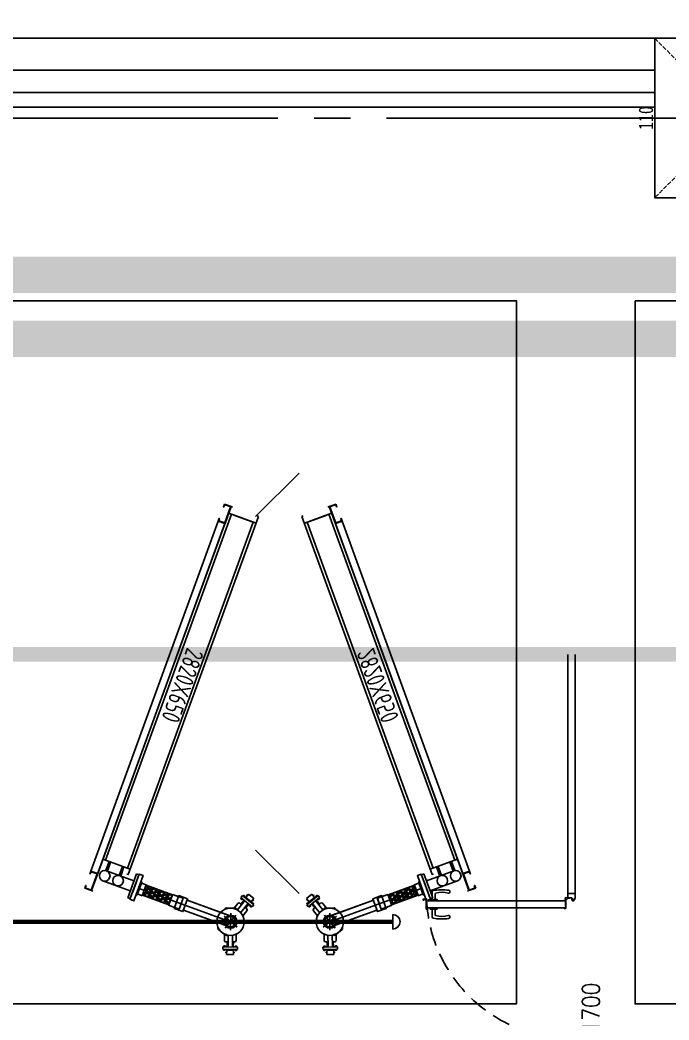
# Model space of a CAD drawing. Extents: x -3080 to 28500, y -1326 to 31609.
# Drawn here: x 14627 to 15075, y 8378 to 9068 of the extents above; entities that cross this region are included whole.
import ezdxf
from ezdxf.enums import TextEntityAlignment as Align

# ---------------------------------------------------------------- set-up
doc = ezdxf.new("R2010")
doc.units = 0
doc.header["$LTSCALE"] = 100
for name, pattern in [('188K-SM-03-F05-ARCH-PA-Y2257103$0$DASHED', [19.05, 12.7, -6.35]), ('X-S-FAB-L05$0$COL-CEN-LIN', [3.25, 2.5, -0.25, 0.25, -0.25]), ('X-S-FAB-L05$0$HIDDEN', [0.4, 0.3, -0.1])]:
    doc.linetypes.add(name, pattern=pattern)
for name, color, linetype in [('0-xref', 8, 'Continuous'), ('188K-SM-03-F05-ARCH-PA-Y2257103$0$K-DIivder-3.5', 53, '188K-SM-03-F05-ARCH-PA-Y2257103$0$DASHED'), ('188K-SM-03-F05-ARCH-PA-Y2257103$0$K-Door', 53, 'Continuous'), ('188K-SM-03-F05-ARCH-PA-Y2257103$0$K-W-P1-3.5-非抗', 53, 'Continuous'), ('188K-SM-03-F05-ARCH-PA-Y2257103$0$K-岩棉 2hr 3.5-非抗', 53, 'Continuous'), ('188K-SM-03-F05-MECH-DCC-Y2257103$0$00_AC_CHS_20℃', 3, 'Continuous'), ('188K-SM-03-F05-MECH-DCC-Y2257103$0$00_DCC', 7, 'Continuous'), ('188K-SM-03-F05-MECH-DCC-Y2257103$0$00_閥站分組', 1, 'Continuous'), ('188K-SM-07-F10-MECH-CR PIPE-Y2257103$0$00_AC_CHS_12℃', 4, 'Continuous'), ('188K-SM-07-F10-MECH-CR PIPE-Y2257103$0$00_AC_CHS_20℃', 3, 'Continuous'), ('188K-SM-07-F10-MECH-CR PIPE-Y2257103$0$00_DCC', 7, 'Continuous'), ('188K-SM-07-F10-MECH-CR PIPE-Y2257103$0$00_閥站分組', 1, 'Continuous'), ('X-S-FAB-L05$0$BEAM', 8, 'Continuous'), ('X-S-FAB-L05$0$BLOCK', 8, 'Continuous'), ('X-S-FAB-L05$0$CCL', 8, 'X-S-FAB-L05$0$COL-CEN-LIN'), ('X-S-FAB-L05$0$COL', 8, 'Continuous'), ('X-S-FAB-L05$0$S-鋼柱', 8, 'Continuous'), ('X-S-FAB-L05$0$WALL-RC', 8, 'Continuous')]:
    doc.layers.add(name, color=color, linetype=linetype)
doc.layers.add('X-S-FAB-L05$0$XREF', color=8, linetype='Continuous', lineweight=0)
doc.styles.add('188K-SM-03-F05-ARCH-PA-Y2257103$0$Standard', font='txt.shx', dxfattribs={"bigfont": 'chineset.shx'})
doc.styles.add('188K-SM-03-F05-MECH-DCC-Y2257103$0$XFM1Q20-200k$0$aa-txt', font='isocp.shx', dxfattribs={"bigfont": 'chineset.shx'})
doc.styles.add('188K-SM-07-F10-MECH-CR PIPE-Y2257103$0$XFM1Q20-200k$0$aa-txt', font='isocp.shx', dxfattribs={"bigfont": 'chineset.shx'})
doc.styles.add('X-S-FAB-L05$0$DIM', font='', dxfattribs={"width": 0.8})
doc.styles.get('X-S-FAB-L05$0$DIM').set_extended_font_data('MingLiU')
doc.dimstyles.new('X-S-FAB-L05$0$JJP_005_defpoint', dxfattribs={"dimtxt": 20, "dimasz": 0.5, "dimexe": 0.5, "dimexo": 0.5, "dimgap": 0.5, "dimtad": 1, "dimdsep": 46, "dimtxsty": 'X-S-FAB-L05$0$DIM', "dimblk": 'X-S-FAB-L05$0$_None', "dimcen": 10, "dimclrd": 256, "dimclre": 256, "dimclrt": 256, "dimadec": 0, "dimazin": 0, "dimtfac": 1, "dimtix": 1, "dimtmove": 2, "dimatfit": 3, "dimldrblk": 'X-S-FAB-L05$0$_None', "dimfxl": 0.5, "dimtolj": 1, "dimtzin": 0, "dimarcsym": 0})
pattern_1 = [(135, (-2258.2576, -4619.8331), (-8e-16, 2.4374981), [5.1707143, -1.7235714]), (45, (-2259.4764, -4618.6144), (-8e-16, 2.4374981), [5.1707143, -1.7235714])]

# ---------------------------------------------------------------- blocks, each defined once
blk = doc.blocks.new('*D174')
at = {"layer": 'DefPoints', "lineweight": -2, "transparency": 16777216}
blk.add_line((0, 0), (110, 0), dxfattribs=at)
at = {"layer": 'DefPoints', "color": 0, "transparency": 16777216}
for p in [(0, 0), (110, 0), (110, 0)]:
    blk.add_point(p, dxfattribs=at)
at = {"layer": 'DefPoints', "transparency": 16777216, "insert": (55, 6.07), "char_height": 10, "attachment_point": 5, "style": 'X-S-FAB-L05$0$DIM'}
blk.add_mtext('\\A1;110', dxfattribs=at)
blk = doc.blocks.new('X-S-FAB-L05$0$_None')
blk = doc.blocks.new('*D175')
at = {"layer": 'DefPoints', "lineweight": -2, "transparency": 16777216}
blk.add_line((0, 0), (0, -110), dxfattribs=at)
at = {"layer": 'DefPoints', "color": 0, "transparency": 16777216}
for p in [(0, 0), (0, -110), (0, -110)]:
    blk.add_point(p, dxfattribs=at)
at = {"layer": 'DefPoints', "transparency": 16777216, "insert": (-6.07, -55), "char_height": 10, "attachment_point": 5, "rotation": 90, "style": 'X-S-FAB-L05$0$DIM'}
blk.add_mtext('\\A1;110', dxfattribs=at)
blk = doc.blocks.new('X-S-FAB-L05$0$SC1')
at = {"layer": 'DefPoints'}
blk.add_line((27924.99, 8342.12), (27954.99, 8312.12), dxfattribs=at)
blk = doc.blocks.new('X-S-FAB-L05$0$VC(C)')
at = {"layer": 'X-S-FAB-L05$0$S-鋼柱', "rotation": 90}
blk.add_blockref('X-S-FAB-L05$0$SC1', (23131.72, -19199.99), dxfattribs=at)
at = {"layer": 'X-S-FAB-L05$0$S-鋼柱'}
blk.add_blockref('X-S-FAB-L05$0$SC1', (-13135.39, 152.88), dxfattribs=at)
blk = doc.blocks.new('188K-SM-03-F05-ARCH-PA-Y2257103$0$雙開門-2000×1700')
for p, q in [((189.2, 97.53), (189.2, 92.63)), ((190, 97.53), (189.2, 97.53)), ((190, 92.63), (190, 97.53)), ((185.2, 96.18), (183.81, 96.12)), ((189.2, 96.18), (185.2, 96.18)), ((185.24, 93.98), (189.2, 93.98)), ((189.2, 92.63), (190, 92.63)), ((1.82, 2.5), (0, 2.5)), ((0, -2.5), (0, 2.5)), ((198.18, 2.5), (200, 2.5)), ((200, -2.5), (200, 2.5)), ((1.82, -2.5), (0, -2.5)), ((198.18, -2.5), (200, -2.5))]:
    blk.add_line(p, q)
for points in [[(10.89, 100.14), (10.89, 101.97), (10.89, 100.14), (4.29, 100.14), (4.29, 99.99), (4.73, 99.99), (4.73, 98.92, 0.414214), (4.85, 98.8), (4.97, 98.8), (4.97, 98.92), (4.87, 98.92), (4.87, 99.89), (5, 99.89), (5, 4.08), (4.87, 4.08), (4.87, 5.06), (4.97, 5.06), (4.97, 5.18), (4.85, 5.18, 0.414214), (4.73, 5.06), (4.73, 3.96, 0.414214), (4.85, 3.84), (10.15, 3.84, 0.414214), (10.28, 3.96), (10.28, 5.06, 0.414214), (10.15, 5.18), (10.03, 5.18), (10.03, 5.06), (10.13, 5.06), (10.13, 4.08), (10, 4.08), (10, 99.89), (10.13, 99.89), (10.13, 98.92), (10.03, 98.92), (10.03, 98.8), (10.15, 98.8, 0.414214), (10.28, 98.92), (10.28, 99.89), (11.07, 99.89, 0.414214), (11.13, 99.95), (11.13, 102.15, 0.414214), (11.07, 102.21), (10.28, 102.21), (10.28, 101.97), (10.89, 101.97)], [(195.89, 100.13), (195.89, 101.96), (195.89, 100.13), (189.29, 100.13), (189.29, 99.99), (189.72, 99.99), (189.72, 98.91, 0.414214), (189.85, 98.79), (189.97, 98.79), (189.97, 98.91), (189.87, 98.91), (189.87, 99.89), (190, 99.89), (190, 4.08), (189.87, 4.08), (189.87, 5.06), (189.97, 5.06), (189.97, 5.18), (189.85, 5.18, 0.414214), (189.72, 5.06), (189.72, 3.96, 0.414214), (189.85, 3.84), (195.15, 3.84, 0.414214), (195.27, 3.96), (195.27, 5.06, 0.414214), (195.15, 5.18), (195.03, 5.18), (195.03, 5.06), (195.13, 5.06), (195.13, 4.08), (195, 4.08), (195, 99.89), (195.13, 99.89), (195.13, 98.91), (195.03, 98.91), (195.03, 98.79), (195.15, 98.79, 0.414214), (195.27, 98.91), (195.27, 99.89), (196.07, 99.89, 0.414214), (196.13, 99.95), (196.13, 102.15, 0.414214), (196.07, 102.21), (195.28, 102.21), (195.28, 101.96), (195.89, 101.96)], [(195.8, 96.18), (199.8, 96.18), (201.19, 96.12, -0.327495), (201.98, 95.44, -0.089847), (202.2, 84.71, -1.144881), (200.27, 85.14, 0.137079), (200.27, 93.46, 0.349357), (199.76, 93.98), (195.8, 93.98)], [(4.73, -0.61, 0.306748), (4.46, -0.21), (4.14, -0.21, 0.306748), (3.87, -0.61), (3.98, -0.61, -0.414214), (4.09, -0.72), (4.09, -0.73), (3.96, -0.73), (3.96, -1.46), (4.63, -1.46), (4.63, -0.73), (4.51, -0.73), (4.51, -0.72, -0.414214), (4.62, -0.61), (4.73, -0.61), (4.8, -0.61, -0.414214), (5, -0.81), (5, -1.47, -0.320245), (4.66, -1.95), (3.05, -2.5), (0.6, -2.5, -0.414214), (0, -1.9), (0, 1.9, -0.414214), (0.6, 2.5), (3.05, 2.5), (3.05, 0.05), (3.05, 0.05, 0.414214), (3.71, -0.61), (3.86, -0.61)], [(195.27, -0.61, -0.306748), (195.54, -0.21), (195.86, -0.21, -0.306748), (196.13, -0.61), (196.02, -0.61, 0.414214), (195.91, -0.72), (195.91, -0.73), (196.04, -0.73), (196.04, -1.46), (195.37, -1.46), (195.37, -0.73), (195.49, -0.73), (195.49, -0.72, 0.414214), (195.38, -0.61), (195.27, -0.61), (195.2, -0.61, 0.414214), (195, -0.81), (195, -1.47, 0.320245), (195.34, -1.95), (196.95, -2.5), (199.4, -2.5, 0.414214), (200, -1.9), (200, 1.9, 0.414214), (199.4, 2.5), (196.95, 2.5), (196.95, 0.05), (196.95, 0.05, -0.414214), (196.29, -0.61), (196.14, -0.61)]]:
    blk.add_lwpolyline(points, format="xyb")
blk.add_lwpolyline([(195, 92.63), (195, 97.53), (195.8, 97.53), (195.8, 92.63)], close=True)
at = {"ltscale": 500}
for points in [[(3.3, 1), (3.3, 3.1), (3.05, 3.1), (3.05, 1)], [(8.53, 3.84), (4.03, 3.84), (4.03, 4.09), (8.53, 4.09)], [(191.47, 3.84), (195.97, 3.84), (195.97, 4.09), (191.47, 4.09)], [(196.7, 1), (196.7, 3.1), (196.95, 3.1), (196.95, 1)]]:
    blk.add_lwpolyline(points, close=True, dxfattribs=at)
at = {"linetype": '188K-SM-03-F05-ARCH-PA-Y2257103$0$DASHED', "ltscale": 0.01}
for centre, start, end in [((0, 0), 0, 87.29077), ((200, 0), 92.70923, 180)]:
    blk.add_arc(centre, 100, start, end, dxfattribs=at)
for centre, major_axis, start_param, end_param in [((212.54, 89.46), (-21.29, 21.29), 0.585307, 0.943734), ((183.88, 95.25), (0.624, 0.624), 0.866962, 2.13291), ((199.61, 89.32), (-10.93, 10.93), 0.51383, 1.058752), ((185.31, 93.4), (-0.417, 0.417), -0.669314, 0.675093), ((183.79, 84.79), (-0.707, 0.707), 0.872811, 4.284184)]:
    blk.add_ellipse(centre, major_axis=major_axis, ratio=1, start_param=start_param, end_param=end_param)
at = {"ltscale": 500, "extrusion": (0, 0, -1)}
blk.add_ellipse((3.5, 3.64), major_axis=(0.495, 0.495), ratio=1, start_param=3.926991, end_param=10.210176, dxfattribs=at)
at = {"ltscale": 500}
blk.add_ellipse((196.5, 3.64), major_axis=(-0.495, 0.495), ratio=1, start_param=3.926991, end_param=10.210176, dxfattribs=at)
at = {"color": 8, "style": '188K-SM-03-F05-ARCH-PA-Y2257103$0$Standard', "width": 0.85}
blk.add_text('2000*1700', height=12, dxfattribs=at).set_placement((100, -13.5), align=Align.MIDDLE_CENTER)
blk = doc.blocks.new('188K-SM-03-F05-ARCH-PA-Y2257103')
at = {"layer": '188K-SM-03-F05-ARCH-PA-Y2257103$0$K-DIivder-3.5', "linetype": 'ByBlock', "ltscale": 2, "const_width": 10, "elevation": 0}
blk.add_lwpolyline([(12620, 8629.99), (15195, 8629.99)], dxfattribs=at)
at = {"layer": '188K-SM-03-F05-ARCH-PA-Y2257103$0$K-W-P1-3.5-非抗'}
for p, q in [((15005, 8465), (15005, 8629.99)), ((15010, 8465), (15010, 8629.99))]:
    blk.add_line(p, q, dxfattribs=at)
at = {"layer": '188K-SM-03-F05-ARCH-PA-Y2257103$0$K-岩棉 2hr 3.5-非抗'}
for p, q in [((15065, 9017.5, 0), (13975, 9017.5, 0)), ((15065, 9007.5, 0), (13975, 9007.5, 0))]:
    blk.add_line(p, q, dxfattribs=at)
at = {"layer": '188K-SM-03-F05-ARCH-PA-Y2257103$0$K-Door', "rotation": 89.99999999999999}
blk.add_blockref('188K-SM-03-F05-ARCH-PA-Y2257103$0$雙開門-2000×1700', (15007.5, 8265), dxfattribs=at)
blk = doc.blocks.new('188K-SM-03-F05-MECH-DCC-Y2257103$0$XFM1P20-200k$0$005')
at = {"layer": '188K-SM-03-F05-MECH-DCC-Y2257103$0$00_DCC'}
h = blk.add_hatch(dxfattribs=at)
h.set_pattern_fill('AR-HBONE', color=60, scale=0.430893, angle=360, style=0)
h.set_pattern_definition(pattern_1)
h.paths.add_polyline_path([(21.88125, -3.01625), (21.88125, 3.01625), (5.88125, 3.01625), (5.88125, -3.01625)])
edge = h.paths.add_edge_path(flags=17)
edge.add_line((21.88125, 3.01625), (21.88125, -3.01625))
at = {"layer": '188K-SM-03-F05-MECH-DCC-Y2257103$0$00_DCC', "color": 60}
for p, q in [((5.88125, 3.31625), (3, 3.31625)), ((5.88125, 3.31625), (5.88125, -3.31625)), ((21.88125, 3.01625), (5.88125, 3.01625)), ((5.88125, 3.01625), (5.88125, -3.01625)), ((21.88125, 3.31625), (24.7625, 3.31625)), ((21.88125, 3.31625), (21.88125, -3.31625)), ((21.88125, 3.01625), (21.88125, -3.01625)), ((21.88125, -3.01625), (21.88125, 3.01625)), ((28.2625, 3.31625), (24.7625, 3.31625)), ((28.2625, 3.31625), (28.2625, -3.31625)), ((5.88125, -3.31625), (3, -3.31625)), ((21.88125, -3.01625), (5.88125, -3.01625)), ((21.88125, -3.31625), (28.2625, -3.31625)), ((28.2625, -3.31625), (25.38125, -3.31625))]:
    blk.add_line(p, q, dxfattribs=at)
for points in [[(0, -7.6), (0, 7.6), (2.38125, 7.6), (2.38125, -7.6), (0, -7.6)], [(2.38125, 3.8975), (3, 3.8975), (3, -3.8975), (2.38125, -3.8975)]]:
    blk.add_lwpolyline(points, dxfattribs=at)
blk = doc.blocks.new('188K-SM-03-F05-MECH-DCC-Y2257103$0$DCC_配管')
at = {"layer": '188K-SM-03-F05-MECH-DCC-Y2257103$0$00_DCC', "color": 60}
for p, q in [((-71.66, 42.26, 0), (-71.66, 40.55, 0)), ((-61.6, 42.26, 0), (-71.66, 42.26, 0)), ((-71.15, 42.78, 0), (-71.15, 42.38, 0)), ((-70.17, 42.9, 0), (-71.01, 42.9, 0)), ((-70.87, 42.78, 0), (-70.87, 42.38, 0)), ((-70.31, 42.78, 0), (-70.31, 42.38, 0)), ((-70.03, 42.78, 0), (-70.03, 42.38, 0)), ((-68.98, 44.57, 0), (-69.54, 44.57, 0)), ((-69.54, 44.57, 0), (-69.54, 44.07, 0)), ((-68.98, 44.07, 0), (-69.54, 44.07, 0)), ((-64.28, 45.79, 0), (-68.98, 45.79, 0)), ((-68.98, 42.85, 0), (-68.98, 45.79, 0)), ((-64.28, 42.85, 0), (-68.98, 42.85, 0)), ((-67.74, 42.26, 0), (-67.74, 42.85, 0)), ((-65.52, 42.26, 0), (-65.52, 42.85, 0)), ((-64.28, 42.85, 0), (-64.28, 45.79, 0)), ((-64.28, 44.57, 0), (-63.72, 44.57, 0)), ((-64.28, 44.07, 0), (-63.72, 44.07, 0)), ((-63.72, 44.57, 0), (-63.72, 44.07, 0)), ((-63.22, 42.78, 0), (-63.22, 42.38, 0)), ((-63.08, 42.9, 0), (-62.24, 42.9, 0)), ((-62.94, 42.78, 0), (-62.94, 42.38, 0)), ((-62.38, 42.78, 0), (-62.38, 42.38, 0)), ((-62.1, 42.78, 0), (-62.1, 42.38, 0)), ((-61.6, 42.26, 0), (-61.6, 40.55, 0)), ((-71.66, 40.55, 0), (-61.6, 40.55, 0)), ((-71.15, 40.03, 0), (-71.15, 40.44, 0)), ((-70.17, 39.92, 0), (-71.01, 39.92, 0)), ((-70.87, 40.03, 0), (-70.87, 40.44, 0)), ((-70.73, 36.03, 0), (-70.73, 31.66, 0)), ((-70.31, 40.03, 0), (-70.31, 40.44, 0)), ((-70.03, 40.03, 0), (-70.03, 40.44, 0)), ((-69.73, 37.03, 0), (-69.12, 37.03, 0)), ((-68.77, 37.09, 0), (-68.77, 40.49, 0)), ((-68.12, 32.48, 0), (-68.12, 39.59, 0)), ((-65.14, 32.48, 0), (-65.14, 39.55, 0)), ((-64.49, 37.09, 0), (-64.49, 40.49, 0)), ((-63.52, 37.03, 0), (-64.14, 37.03, 0)), ((-63.22, 40.03, 0), (-63.22, 40.44, 0)), ((-63.08, 39.92, 0), (-62.24, 39.92, 0)), ((-62.94, 40.03, 0), (-62.94, 40.44, 0)), ((-62.52, 36.03, 0), (-62.52, 31.66, 0)), ((-62.38, 40.03, 0), (-62.38, 40.44, 0)), ((-62.1, 40.03, 0), (-62.1, 40.44, 0)), ((-66.63, 17.31, 0), (-66.63, 29.02, 0)), ((-72.48, 23.16, 0), (-60.78, 23.16, 0)), ((-66.63, 23.16, 0), (-3.17, 1.1)), ((-33.99, 15.66), (-65.24, 26.54, 0)), ((-70.73, 14.66, 0), (-70.73, 14.67, 0)), ((-36.38, 8.77), (-67.83, 19.72, 0)), ((-62.52, 14.66, 0), (-62.52, 14.67, 0)), ((-69.73, 13.66, 0), (-63.52, 13.66, 0)), ((-1.2, -3.45), (1.2, 3.45))]:
    blk.add_line(p, q, dxfattribs=at)
at = {"layer": '188K-SM-03-F05-MECH-DCC-Y2257103$0$00_DCC', "color": 60, "elevation": 0}
for points in [[(-30.71, 5.67), (-36.73, 7.76), (-33.64, 16.67), (-27.62, 14.58)], [(-31.42, 5.91), (-30.71, 5.67), (-27.62, 14.58), (-28.33, 14.83)]]:
    blk.add_lwpolyline(points, dxfattribs=at)
at = {"layer": '188K-SM-03-F05-MECH-DCC-Y2257103$0$00_DCC', "color": 60}
for radius in [9.44, 4.44, 3.65]:
    blk.add_circle((-66.63, 23.16, 0), radius, dxfattribs=at)
for centre, radius, start, end in [((-71.29, 42.41, 0), 0.143, 270, 347.31962), ((-71.01, 42.75, 0), 0.143, 12.68038, 167.31962), ((-71.01, 42.41, 0), 0.143, 192.68038, 347.31962), ((-70.59, 42.49, 0), 0.406, 46.39718, 133.60282), ((-70.59, 42.67, 0), 0.406, 226.39718, 313.60282), ((-70.17, 42.75, 0), 0.143, 12.68038, 167.31962), ((-70.17, 42.41, 0), 0.143, 192.68038, 347.31962), ((-69.89, 42.41, 0), 0.143, 192.68038, 270), ((-63.36, 42.41, 0), 0.143, 270, 347.31962), ((-63.08, 42.75, 0), 0.143, 12.68038, 167.31962), ((-63.08, 42.41, 0), 0.143, 192.68038, 347.31962), ((-62.66, 42.49, 0), 0.406, 46.39718, 133.60282), ((-62.66, 42.67, 0), 0.406, 226.39718, 313.60282), ((-62.24, 42.75, 0), 0.143, 12.68038, 167.31962), ((-62.24, 42.41, 0), 0.143, 192.68038, 347.31962), ((-61.96, 42.41, 0), 0.143, 192.68038, 270), ((-71.29, 40.41, 0), 0.143, 12.68038, 90), ((-71.01, 40.41, 0), 0.143, 12.68038, 167.31962), ((-71.01, 40.06, 0), 0.143, 192.68038, 347.31962), ((-70.59, 40.14, 0), 0.406, 46.39718, 133.60282), ((-70.59, 40.33, 0), 0.406, 226.39718, 313.60282), ((-69.73, 36.03, 0), 1, 90, 180), ((-70.17, 40.41, 0), 0.143, 12.68038, 167.31962), ((-70.17, 40.06, 0), 0.143, 192.68038, 347.31962), ((-69.89, 40.41, 0), 0.143, 90, 167.31962), ((-69.12, 39.55, 0), 1, 0, 90), ((-69.12, 38.03, 0), 1, 270, 0), ((-64.14, 38.03, 0), 1, 180, 270), ((-64.13, 39.55, 0), 1, 90, 180), ((-63.52, 36.03, 0), 1, 0, 90), ((-63.36, 40.41, 0), 0.143, 12.68038, 90), ((-63.08, 40.41, 0), 0.143, 12.68038, 167.31962), ((-63.08, 40.06, 0), 0.143, 192.68038, 347.31962), ((-62.66, 40.14, 0), 0.406, 46.39718, 133.60282), ((-62.66, 40.33, 0), 0.406, 226.39718, 313.60282), ((-62.24, 40.41, 0), 0.143, 12.68038, 167.31962), ((-62.24, 40.06, 0), 0.143, 192.68038, 347.31962), ((-61.96, 40.41, 0), 0.143, 90, 167.31962), ((-66.67, 20.94, 0), 2.22, 271.07933, 88.92067), ((-69.73, 14.66, 0), 1, 180, 270), ((-63.52, 14.66, 0), 1, 270, 0)]:
    blk.add_arc(centre, radius, start, end, dxfattribs=at)
at = {"layer": '188K-SM-03-F05-MECH-DCC-Y2257103$0$00_DCC', "color": 60, "xscale": -1.210111893907765, "yscale": 1.210111893907765, "zscale": 1.210111893907765, "rotation": 340.8548292855317}
blk.add_blockref('188K-SM-03-F05-MECH-DCC-Y2257103$0$XFM1P20-200k$0$005', (0, 0), dxfattribs=at)
blk = doc.blocks.new('188K-SM-03-F05-MECH-DCC-Y2257103$0$DCC-3_2.82x0.65')
at = {"layer": '188K-SM-03-F05-MECH-DCC-Y2257103$0$00_DCC'}
for p, q in [((-0.68, -1.88), (0, 0)), ((0, 0), (4.7, -1.71)), ((-0.38, -1.99), (-0.68, -1.88)), ((0.19, -0.41), (-0.38, -1.99)), ((4.29, -1.9), (0.19, -0.41)), ((0.23, -13.05), (4.29, -1.9)), ((4.7, -1.71), (0.42, -13.46)), ((-4.32, -11.73), (0.37, -13.44)), ((-4.28, -11.75), (-3.59, -9.87)), ((0.42, -13.46), (-4.28, -11.75)), ((-3.29, -9.98), (-3.87, -11.55)), ((-3.87, -11.55), (0.23, -13.05)), ((-3.59, -9.87), (-3.29, -9.98)), ((-92.85, -255.13), (-92.17, -253.25)), ((-92.55, -255.24), (-92.85, -255.13)), ((-91.98, -253.66), (-92.55, -255.24)), ((-87.47, -254.96), (-92.17, -253.25)), ((-92.17, -253.25), (-87.47, -254.96)), ((-87.88, -255.15), (-91.98, -253.66)), ((-91.94, -266.3), (-87.88, -255.15)), ((-87.47, -254.96), (-91.75, -266.71)), ((-96.44, -265), (-95.76, -263.12)), ((-91.75, -266.71), (-96.44, -265)), ((-95.46, -263.23), (-96.03, -264.8)), ((-96.03, -264.8), (-91.94, -266.3)), ((-95.76, -263.12), (-95.46, -263.23))]:
    blk.add_line(p, q, dxfattribs=at)
at = {"layer": '188K-SM-03-F05-MECH-DCC-Y2257103$0$00_DCC', "color": 24}
for p, q in [((4.71, -1.71), (-91.75, -266.71)), ((-91.75, -266.71), (-90.81, -267.05))]:
    blk.add_line(p, q, dxfattribs=at)
at = {"layer": '188K-SM-03-F05-MECH-DCC-Y2257103$0$00_DCC', "color": 40}
for p, q in [((21.79, -13.26), (3, -6.41)), ((21.79, -13.26), (3, -6.41)), ((5.65, -2.06), (4.71, -1.71)), ((4.88, -7.1), (-81.99, -245.78)), ((19.91, -12.57), (-66.96, -251.26)), ((23.5, -8.56), (-66.45, -255.7)), ((6.38, -7.65), (18.4, -12.03)), ((22.56, -8.22), (23.5, -8.56)), ((-65.08, -251.94), (-83.87, -245.1)), ((-81.92, -252.88), (-79.64, -246.64)), ((-80.79, -253.3), (-78.52, -247.05)), ((-81.36, -253.09), (-62.47, -259.97)), ((-72.71, -256.24), (-70.43, -249.99)), ((-71.58, -256.65), (-69.31, -250.4)), ((-66.72, -271.62), (-60.72, -255.18)), ((-60.72, -255.18), (-59.03, -255.8)), ((-83.85, -259.95), (-64.97, -266.83)), ((-66.45, -255.7), (-67.39, -255.36)), ((-65.02, -272.24), (-59.03, -255.8)), ((-66.72, -271.62), (-65.02, -272.24))]:
    blk.add_line(p, q, dxfattribs=at)
at = {"layer": '188K-SM-03-F05-MECH-DCC-Y2257103$0$00_DCC', "color": 3}
for p, q in [((-92.17, -253.25), (-4.32, -11.73)), ((0.37, -13.44), (-87.47, -254.96))]:
    blk.add_line(p, q, dxfattribs=at)
at = {"layer": '188K-SM-03-F05-MECH-DCC-Y2257103$0$00_DCC'}
blk.add_lwpolyline([(-0.83, -1.82), (-0.68, -1.88)], dxfattribs=at)
at = {"layer": '188K-SM-03-F05-MECH-DCC-Y2257103$0$00_DCC', "color": 40}
for centre in [(-82.61, -256.52), (-73.4, -259.87)]:
    blk.add_circle(centre, 3.65, dxfattribs=at)
at = {"layer": '188K-SM-03-F05-MECH-DCC-Y2257103$0$00_DCC', "xscale": -1, "rotation": 320.8337698537623}
blk.add_blockref('188K-SM-03-F05-MECH-DCC-Y2257103$0$DCC_配管', (-62.03, -264.02), dxfattribs=at)
at = {"layer": '188K-SM-03-F05-MECH-DCC-Y2257103$0$00_DCC', "color": 40, "style": '188K-SM-03-F05-MECH-DCC-Y2257103$0$XFM1Q20-200k$0$aa-txt', "width": 0.8}
blk.add_text('2820X650', height=12.5, rotation=249.97894, dxfattribs=at).set_placement((-28.8, -125.26), align=Align.MIDDLE)
blk = doc.blocks.new('188K-SM-03-F05-MECH-DCC-Y2257103')
at = {"layer": '188K-SM-03-F05-MECH-DCC-Y2257103$0$00_AC_CHS_20℃', "ltscale": 1000}
blk.add_line((14884.27, 8450.48, 0), (14884.27, 8440.48, 0), dxfattribs=at)
at = {"layer": '188K-SM-03-F05-MECH-DCC-Y2257103$0$00_AC_CHS_20℃', "ltscale": 1000, "const_width": 3, "elevation": 0}
blk.add_lwpolyline([(14884.27, 8445.48), (14103.98, 8445.48)], dxfattribs=at)
at = {"layer": '188K-SM-03-F05-MECH-DCC-Y2257103$0$00_AC_CHS_20℃', "ltscale": 1000}
blk.add_arc((14884.27, 8445.48, 0), 5, 270, 90, dxfattribs=at)
at = {"layer": '188K-SM-03-F05-MECH-DCC-Y2257103$0$00_閥站分組', "ltscale": 1000}
for points in [[(14060.2, 8873.93), (14969.57, 8873.93), (14969.57, 8388.77), (14060.2, 8388.77)], [(15051.42, 8873.93), (16140.58, 8873.93), (16140.58, 8388.77), (15051.42, 8388.77)]]:
    blk.add_lwpolyline(points, close=True, dxfattribs=at)
at = {"layer": '188K-SM-03-F05-MECH-DCC-Y2257103$0$00_DCC'}
blk.add_blockref('188K-SM-03-F05-MECH-DCC-Y2257103$0$DCC-3_2.82x0.65', (14768.05, 8733.69), dxfattribs=at)
at = {"layer": '188K-SM-03-F05-MECH-DCC-Y2257103$0$00_DCC', "xscale": -1}
blk.add_blockref('188K-SM-03-F05-MECH-DCC-Y2257103$0$DCC-3_2.82x0.65', (14845.05, 8733.69), dxfattribs=at)
blk = doc.blocks.new('188K-SM-07-F10-MECH-CR PIPE-Y2257103$0$XFM1P20-200k$0$005')
at = {"layer": '188K-SM-07-F10-MECH-CR PIPE-Y2257103$0$00_DCC'}
h = blk.add_hatch(dxfattribs=at)
h.set_pattern_fill('AR-HBONE', color=60, scale=0.430893, angle=360, style=0)
h.set_pattern_definition(pattern_1)
h.paths.add_polyline_path([(21.88125, -3.01625), (21.88125, 3.01625), (5.88125, 3.01625), (5.88125, -3.01625)])
edge = h.paths.add_edge_path(flags=17)
edge.add_line((21.88125, 3.01625), (21.88125, -3.01625))
at = {"layer": '188K-SM-07-F10-MECH-CR PIPE-Y2257103$0$00_DCC', "color": 60}
for p, q in [((5.88125, 3.31625), (3, 3.31625)), ((5.88125, 3.31625), (5.88125, -3.31625)), ((21.88125, 3.01625), (5.88125, 3.01625)), ((5.88125, 3.01625), (5.88125, -3.01625)), ((21.88125, 3.31625), (24.7625, 3.31625)), ((21.88125, 3.31625), (21.88125, -3.31625)), ((21.88125, 3.01625), (21.88125, -3.01625)), ((21.88125, -3.01625), (21.88125, 3.01625)), ((28.2625, 3.31625), (24.7625, 3.31625)), ((28.2625, 3.31625), (28.2625, -3.31625)), ((5.88125, -3.31625), (3, -3.31625)), ((21.88125, -3.01625), (5.88125, -3.01625)), ((21.88125, -3.31625), (28.2625, -3.31625)), ((28.2625, -3.31625), (25.38125, -3.31625))]:
    blk.add_line(p, q, dxfattribs=at)
for points in [[(0, -7.6), (0, 7.6), (2.38125, 7.6), (2.38125, -7.6), (0, -7.6)], [(2.38125, 3.8975), (3, 3.8975), (3, -3.8975), (2.38125, -3.8975)]]:
    blk.add_lwpolyline(points, dxfattribs=at)
blk = doc.blocks.new('188K-SM-07-F10-MECH-CR PIPE-Y2257103$0$DCC_配管')
at = {"layer": '188K-SM-07-F10-MECH-CR PIPE-Y2257103$0$00_DCC', "color": 60}
for p, q in [((-63.02, 27.7, 0), (-70.28, 18.51, 0)), ((-64.6, 32.32, 0), (-64.61, 32.32, 0)), ((-63.2, 32.48, 0), (-58.33, 28.64, 0)), ((-71.24, 26.73, 0), (-62.06, 19.48, 0)), ((-66.65, 23.11, 0), (-3.17, 1.1)), ((-33.99, 15.66), (-65.45, 26.55, 0)), ((-58.16, 27.23, 0), (-58.16, 27.23, 0)), ((-73.6, 16.72, 0), (-78, 11.14, 0)), ((-77.84, 15.55, 0), (-75.14, 18.98, 0)), ((-77.68, 14.15, 0), (-77.2, 13.77, 0)), ((-71.25, 14.87, 0), (-75.63, 9.32, 0)), ((-71.4, 10.47, 0), (-68.69, 13.89, 0)), ((-36.38, 8.77), (-67.65, 19.59, 0)), ((-80.7, 9.11, 0), (-82.52, 6.8, 0)), ((-82.43, 11.23, 0), (-81.37, 12.58, 0)), ((-74.54, 5, 0), (-82.43, 11.23, 0)), ((-82.36, 10.51, 0), (-82.1, 10.83, 0)), ((-81.66, 9.81, 0), (-82.32, 10.34, 0)), ((-82.19, 8.1, 0), (-81.89, 8.5, 0)), ((-81.76, 7.76, 0), (-82.19, 8.1, 0)), ((-82.14, 10.34, 0), (-81.89, 10.66, 0)), ((-81.45, 8.15, 0), (-81.89, 8.5, 0)), ((-81.7, 9.99, 0), (-81.45, 10.31, 0)), ((-81.48, 9.82, 0), (-81.23, 10.13, 0)), ((-81.37, 12.58, 0), (-73.47, 6.34, 0)), ((-80.65, 12.67, 0), (-80.9, 12.35, 0)), ((-77, 6.19, 0), (-80.7, 9.11, 0)), ((-80.43, 12.5, 0), (-80.68, 12.18, 0)), ((-79.81, 12.15, 0), (-80.47, 12.67, 0)), ((-79.99, 12.15, 0), (-80.24, 11.83, 0)), ((-79.77, 11.98, 0), (-80.02, 11.66, 0)), ((-79.35, 8.8, 0), (-79.72, 8.34, 0)), ((-76.96, 13.5, 0), (-79.06, 10.84, 0)), ((-77.61, 7.43, 0), (-77.98, 6.96, 0)), ((-73.6, 10.85, 0), (-75.7, 8.18, 0)), ((-74.43, 7.76, 0), (-74.68, 7.44, 0)), ((-74.21, 7.58, 0), (-74.46, 7.26, 0)), ((-74.25, 7.76, 0), (-73.59, 7.24, 0)), ((-73.77, 7.24, 0), (-74.02, 6.92, 0)), ((-73.55, 7.06, 0), (-73.8, 6.74, 0)), ((-72.8, 10.3, 0), (-73.28, 10.68, 0)), ((-78.82, 3.89, 0), (-82.52, 6.8, 0)), ((-77, 6.19, 0), (-78.82, 3.89, 0)), ((-78.07, 4.85, 0), (-77.63, 4.5, 0)), ((-77.76, 5.24, 0), (-77.32, 4.89, 0)), ((-77.63, 4.5, 0), (-77.32, 4.89, 0)), ((-76.13, 5.6, 0), (-75.88, 5.92, 0)), ((-76.09, 5.42, 0), (-75.43, 4.9, 0)), ((-75.91, 5.42, 0), (-75.66, 5.74, 0)), ((-75.47, 5.08, 0), (-75.22, 5.4, 0)), ((-75.25, 4.9, 0), (-75, 5.22, 0)), ((-74.54, 5, 0), (-73.47, 6.34, 0)), ((1.2, 3.45), (-1.2, -3.45))]:
    blk.add_line(p, q, dxfattribs=at)
at = {"layer": '188K-SM-07-F10-MECH-CR PIPE-Y2257103$0$00_DCC', "color": 60, "elevation": 0}
for points in [[(-27.62, 14.58), (-33.64, 16.67), (-36.73, 7.76), (-30.71, 5.67)], [(-28.33, 14.83), (-27.62, 14.58), (-30.71, 5.67), (-31.42, 5.91)]]:
    blk.add_lwpolyline(points, dxfattribs=at)
at = {"layer": '188K-SM-07-F10-MECH-CR PIPE-Y2257103$0$00_DCC', "color": 60}
for centre, radius in [((-66.65, 23.1, 0), 9.44), ((-66.65, 23.11, 0), 4.44), ((-66.65, 23.11, 0), 3.65)]:
    blk.add_circle(centre, radius, dxfattribs=at)
for centre, radius, start, end in [((-63.82, 31.7, 0), 1, 51.70966, 141.70966), ((-58.95, 27.85, 0), 1, 321.70966, 51.70966), ((-65.31, 24.87, 0), 2.22, 232.78899, 50.63033), ((-77.06, 14.93, 0), 1, 141.70966, 231.70966), ((-82.23, 10.45, 0), 0.143, 154.39004, 309.02928), ((-82.23, 10.89, 0), 0.143, 334.39004, 51.70966), ((-81.73, 10.39, 0), 0.406, 188.10684, 275.31248), ((-82.01, 10.72, 0), 0.143, 334.39004, 129.02928), ((-81.85, 10.25, 0), 0.406, 8.10684, 95.31248), ((-81.57, 9.93, 0), 0.143, 154.39004, 309.02928), ((-81.36, 10.2, 0), 0.143, 334.39004, 129.02928), ((-81.14, 10.02, 0), 0.143, 51.70966, 129.02928), ((-80.99, 12.46, 0), 0.143, 231.70966, 309.02928), ((-80.77, 12.29, 0), 0.143, 154.39004, 309.02928), ((-80.28, 12.23, 0), 0.406, 188.10684, 275.31248), ((-80.56, 12.56, 0), 0.143, 334.39004, 129.02928), ((-80.39, 12.09, 0), 0.406, 8.10684, 95.31248), ((-80.11, 11.77, 0), 0.143, 154.39004, 309.02928), ((-79.89, 11.59, 0), 0.143, 154.39004, 231.70966), ((-79.9, 12.04, 0), 0.143, 334.39004, 129.02928), ((-78.76, 11.79, 0), 1, 231.70966, 321.70966), ((-77.82, 12.98, 0), 1, 321.70966, 51.70966), ((-74.84, 8.7, 0), 1, 141.70966, 231.70966), ((-74.77, 7.55, 0), 0.143, 231.70966, 309.02928), ((-73.9, 9.89, 0), 1, 51.70966, 141.70966), ((-74.55, 7.38, 0), 0.143, 154.39004, 309.02928), ((-74.06, 7.32, 0), 0.406, 188.10684, 275.31248), ((-74.34, 7.65, 0), 0.143, 334.39004, 129.02928), ((-74.17, 7.18, 0), 0.406, 8.10684, 95.31248), ((-73.89, 6.86, 0), 0.143, 154.39004, 309.02928), ((-73.68, 7.12, 0), 0.143, 334.39004, 129.02928), ((-72.18, 11.09, 0), 1, 231.70966, 321.70966), ((-76, 5.54, 0), 0.143, 154.39004, 309.02928), ((-76.01, 5.98, 0), 0.143, 334.39004, 51.70966), ((-75.51, 5.48, 0), 0.406, 188.10684, 275.31248), ((-75.79, 5.8, 0), 0.143, 334.39004, 129.02928), ((-75.62, 5.34, 0), 0.406, 8.10684, 95.31248), ((-75.35, 5.01, 0), 0.143, 154.39004, 309.02928), ((-75.13, 5.28, 0), 0.143, 334.39004, 129.02928), ((-74.91, 5.11, 0), 0.143, 51.70966, 129.02928), ((-73.67, 6.68, 0), 0.143, 154.39004, 231.70966)]:
    blk.add_arc(centre, radius, start, end, dxfattribs=at)
at = {"layer": '188K-SM-07-F10-MECH-CR PIPE-Y2257103$0$00_DCC', "color": 60, "xscale": 1.210111893907765, "yscale": 1.210111893907765, "zscale": 1.210111893907765, "rotation": 160.8548292855056}
blk.add_blockref('188K-SM-07-F10-MECH-CR PIPE-Y2257103$0$XFM1P20-200k$0$005', (0, 0), dxfattribs=at)
blk = doc.blocks.new('188K-SM-07-F10-MECH-CR PIPE-Y2257103$0$DCC-3_2.82x0.65')
at = {"layer": '188K-SM-07-F10-MECH-CR PIPE-Y2257103$0$00_DCC'}
for p, q in [((-0.68, -1.88), (0, 0)), ((0, 0), (4.7, -1.71)), ((-0.38, -1.99), (-0.68, -1.88)), ((0.19, -0.41), (-0.38, -1.99)), ((4.29, -1.9), (0.19, -0.41)), ((0.23, -13.05), (4.29, -1.9)), ((4.7, -1.71), (0.42, -13.46)), ((-4.32, -11.73), (0.37, -13.44)), ((-4.28, -11.75), (-3.59, -9.87)), ((0.42, -13.46), (-4.28, -11.75)), ((-3.29, -9.98), (-3.87, -11.55)), ((-3.87, -11.55), (0.23, -13.05)), ((-3.59, -9.87), (-3.29, -9.98)), ((-92.85, -255.13), (-92.17, -253.25)), ((-92.55, -255.24), (-92.85, -255.13)), ((-91.98, -253.66), (-92.55, -255.24)), ((-87.47, -254.96), (-92.17, -253.25)), ((-92.17, -253.25), (-87.47, -254.96)), ((-87.88, -255.15), (-91.98, -253.66)), ((-91.94, -266.3), (-87.88, -255.15)), ((-87.47, -254.96), (-91.75, -266.71)), ((-96.44, -265), (-95.76, -263.12)), ((-91.75, -266.71), (-96.44, -265)), ((-95.46, -263.23), (-96.03, -264.8)), ((-96.03, -264.8), (-91.94, -266.3)), ((-95.76, -263.12), (-95.46, -263.23))]:
    blk.add_line(p, q, dxfattribs=at)
at = {"layer": '188K-SM-07-F10-MECH-CR PIPE-Y2257103$0$00_DCC', "color": 24}
for p, q in [((4.71, -1.71), (-91.75, -266.71)), ((-91.75, -266.71), (-90.81, -267.05))]:
    blk.add_line(p, q, dxfattribs=at)
at = {"layer": '188K-SM-07-F10-MECH-CR PIPE-Y2257103$0$00_DCC', "color": 40}
for p, q in [((21.79, -13.26), (3, -6.41)), ((21.79, -13.26), (3, -6.41)), ((5.65, -2.06), (4.71, -1.71)), ((4.88, -7.1), (-81.99, -245.78)), ((19.91, -12.57), (-66.96, -251.26)), ((23.5, -8.56), (-66.45, -255.7)), ((6.38, -7.65), (18.4, -12.03)), ((22.56, -8.22), (23.5, -8.56)), ((-65.08, -251.94), (-83.87, -245.1)), ((-81.92, -252.88), (-79.64, -246.64)), ((-80.79, -253.3), (-78.52, -247.05)), ((-81.36, -253.09), (-62.47, -259.97)), ((-72.71, -256.24), (-70.43, -249.99)), ((-71.58, -256.65), (-69.31, -250.4)), ((-66.72, -271.62), (-60.72, -255.18)), ((-60.72, -255.18), (-59.03, -255.8)), ((-83.85, -259.95), (-64.97, -266.83)), ((-66.45, -255.7), (-67.39, -255.36)), ((-65.02, -272.24), (-59.03, -255.8)), ((-66.72, -271.62), (-65.02, -272.24))]:
    blk.add_line(p, q, dxfattribs=at)
at = {"layer": '188K-SM-07-F10-MECH-CR PIPE-Y2257103$0$00_DCC', "color": 3}
for p, q in [((-92.17, -253.25), (-4.32, -11.73)), ((0.37, -13.44), (-87.47, -254.96))]:
    blk.add_line(p, q, dxfattribs=at)
at = {"layer": '188K-SM-07-F10-MECH-CR PIPE-Y2257103$0$00_DCC'}
blk.add_lwpolyline([(-0.83, -1.82), (-0.68, -1.88)], dxfattribs=at)
at = {"layer": '188K-SM-07-F10-MECH-CR PIPE-Y2257103$0$00_DCC', "color": 40}
for centre in [(-82.61, -256.52), (-73.4, -259.87)]:
    blk.add_circle(centre, 3.65, dxfattribs=at)
at = {"layer": '188K-SM-07-F10-MECH-CR PIPE-Y2257103$0$00_DCC', "xscale": -1, "rotation": 320.8337698537623}
blk.add_blockref('188K-SM-07-F10-MECH-CR PIPE-Y2257103$0$DCC_配管', (-62.03, -264.02), dxfattribs=at)
at = {"layer": '188K-SM-07-F10-MECH-CR PIPE-Y2257103$0$00_DCC', "color": 40, "style": '188K-SM-07-F10-MECH-CR PIPE-Y2257103$0$XFM1Q20-200k$0$aa-txt', "width": 0.8}
blk.add_text('2820X650', height=12.5, rotation=249.97894, dxfattribs=at).set_placement((-28.8, -125.26), align=Align.MIDDLE)
blk = doc.blocks.new('188K-SM-07-F10-MECH-CR PIPE-Y2257103')
at = {"layer": '188K-SM-07-F10-MECH-CR PIPE-Y2257103$0$00_AC_CHS_12℃', "ltscale": 1000, "const_width": 25}
blk.add_lwpolyline([(1851.868, 8891.806), (17554.694, 8891.806), (17554.694, 8533.781), (18869.339, 8533.781), (18869.339, 8210.953), (19145.512, 8210.953), (19145.512, 7193.101), (21593.159, 7193.101), (21593.159, 6074.065)], dxfattribs=at)
at = {"layer": '188K-SM-07-F10-MECH-CR PIPE-Y2257103$0$00_AC_CHS_20℃', "ltscale": 1000}
blk.add_line((14884.274, 8450.476, 0), (14884.274, 8440.476, 0), dxfattribs=at)
at = {"layer": '188K-SM-07-F10-MECH-CR PIPE-Y2257103$0$00_AC_CHS_20℃', "ltscale": 1000, "const_width": 25}
blk.add_lwpolyline([(1851.868, 8847.601), (17514.253, 8847.601), (17514.253, 8489.576), (18832.722, 8489.576), (18832.722, 8166.748), (19093.353, 8166.748), (19093.353, 7148.896), (21554.57, 7148.896), (21554.57, 6074.065)], dxfattribs=at)
at = {"layer": '188K-SM-07-F10-MECH-CR PIPE-Y2257103$0$00_AC_CHS_20℃', "ltscale": 1000, "const_width": 3, "elevation": 0}
blk.add_lwpolyline([(14884.274, 8445.476), (14103.979, 8445.476)], dxfattribs=at)
at = {"layer": '188K-SM-07-F10-MECH-CR PIPE-Y2257103$0$00_AC_CHS_20℃', "ltscale": 1000}
blk.add_arc((14884.274, 8445.476, 0), 5, 270, 90, dxfattribs=at)
at = {"layer": '188K-SM-07-F10-MECH-CR PIPE-Y2257103$0$00_閥站分組', "ltscale": 1000}
for points in [[(14060.195, 8873.925), (14969.569, 8873.925), (14969.569, 8388.772), (14060.195, 8388.772)], [(15051.424, 8873.925), (16140.576, 8873.925), (16140.576, 8388.772), (15051.424, 8388.772)]]:
    blk.add_lwpolyline(points, close=True, dxfattribs=at)
at = {"layer": '188K-SM-07-F10-MECH-CR PIPE-Y2257103$0$00_DCC'}
blk.add_blockref('188K-SM-07-F10-MECH-CR PIPE-Y2257103$0$DCC-3_2.82x0.65', (14768.047, 8733.694), dxfattribs=at)
at = {"layer": '188K-SM-07-F10-MECH-CR PIPE-Y2257103$0$00_DCC', "xscale": -1}
blk.add_blockref('188K-SM-07-F10-MECH-CR PIPE-Y2257103$0$DCC-3_2.82x0.65', (14845.048, 8733.694), dxfattribs=at)
blk = doc.blocks.new('*U59')
at = {"layer": 'DefPoints', "linetype": 'X-S-FAB-L05$0$HIDDEN', "ltscale": 0.1}
for p, q in [((110, 0), (0, -110)), ((0, 0), (110, -110))]:
    blk.add_line(p, q, dxfattribs=at)
at = {"layer": 'X-S-FAB-L05$0$COL', "ltscale": 0.1}
blk.add_lwpolyline([(0, 0), (110, 0), (110, -110), (0, -110)], close=True, dxfattribs=at)
at = {"layer": 'DefPoints'}
dim = blk.add_linear_dim(base=(110, 0), p1=(0, 0), p2=(110, 0), dimstyle='X-S-FAB-L05$0$JJP_005_defpoint', override={"dimtxt": 10}, dxfattribs=at)
dim.commit()
dim.dimension.update_dxf_attribs({"geometry": '*D174', "text_midpoint": (55, 6.067)})
dim = blk.add_linear_dim(base=(0, -110), p1=(0, 0), p2=(0, -110), angle=90, dimstyle='X-S-FAB-L05$0$JJP_005_defpoint', override={"dimtxt": 10}, dxfattribs=at)
dim.commit()
dim.dimension.update_dxf_attribs({"geometry": '*D175', "text_midpoint": (-6.067, -55)})
blk = doc.blocks.new('X-S-FAB-L05$0$FAB2-L05')
at = {"layer": 'X-S-FAB-L05$0$CCL'}
blk.add_line((-26880, 9720), (1210, 9720), dxfattribs=at)
at = {"layer": 'X-S-FAB-L05$0$BEAM'}
blk.add_blockref('*U59', (-11095, 9775), dxfattribs=at)
blk = doc.blocks.new('X-S-FAB-L05')
at = {"layer": 'X-S-FAB-L05$0$WALL-RC'}
for p, q in [((13975, 9055), (15065, 9055)), ((13975, 9033), (15065, 9033))]:
    blk.add_line(p, q, dxfattribs=at)
at = {"layer": 'X-S-FAB-L05$0$BEAM'}
blk.add_blockref('*U59', (15065, 9055), dxfattribs=at)
at = {"layer": 'X-S-FAB-L05$0$BLOCK'}
blk.add_blockref('X-S-FAB-L05$0$FAB2-L05', (26160, -720), dxfattribs=at)
at = {"layer": 'X-S-FAB-L05$0$XREF'}
blk.add_blockref('X-S-FAB-L05$0$VC(C)', (0, 0), dxfattribs=at)

msp = doc.modelspace()

# ---------------------------------------------------------------- block references
at = {"layer": '0-xref'}
for name in ['X-S-FAB-L05', '188K-SM-03-F05-MECH-DCC-Y2257103', '188K-SM-03-F05-ARCH-PA-Y2257103']:
    msp.add_blockref(name, (0, 0), dxfattribs=at)

# ---------------------------------------------------------------- next in the draw order: block references
msp.add_blockref('188K-SM-07-F10-MECH-CR PIPE-Y2257103', (0, 0), dxfattribs=at)

doc.saveas('drawing.dxf')
